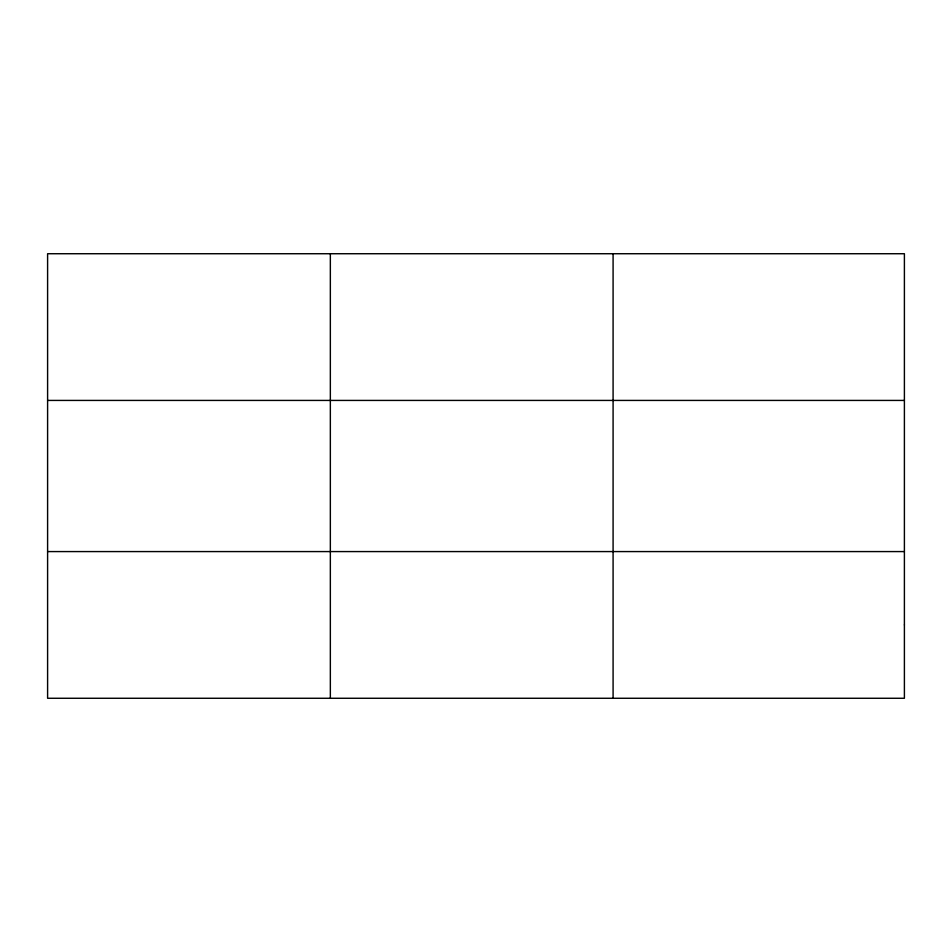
<?xml version="1.0" encoding="UTF-8"?>
<svg xmlns="http://www.w3.org/2000/svg" width="952" height="952" viewBox="0 0 952 952"><rect width="100%" height="100%" fill="white"/><g stroke="black" fill="none" stroke-linecap="round" stroke-linejoin="round"><path stroke-width="1.43" d="M330.344 698.268L330.344 253.732M613.088 698.268L613.088 253.732M47.6 400.423L904.4 400.423M47.6 551.577L904.4 551.577M904.4 624.917L904.4 698.268L47.6 698.268L47.6 253.732L904.4 253.732L904.4 624.917"/></g></svg>
